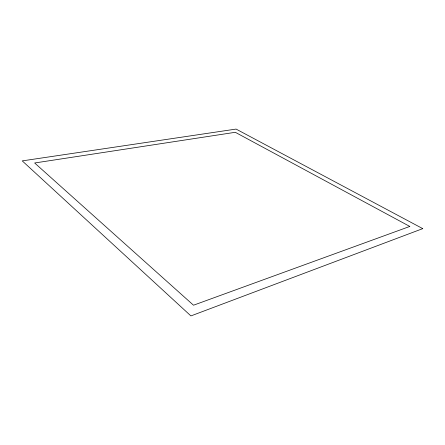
<?xml version="1.0" encoding="UTF-8"?>
<svg xmlns="http://www.w3.org/2000/svg" width="445" height="445" viewBox="0 0 445 445"><rect width="100%" height="100%" fill="white"/><g stroke="black" fill="none" stroke-linecap="round" stroke-linejoin="round"><path stroke-width="0.67" d="M422.75 228.635L190.916 315.922L22.25 160.89L236.072 129.078L422.75 228.635M409.806 226.444L193.508 305.214L34.654 162.987L235.294 132.299L409.806 226.444"/></g></svg>
